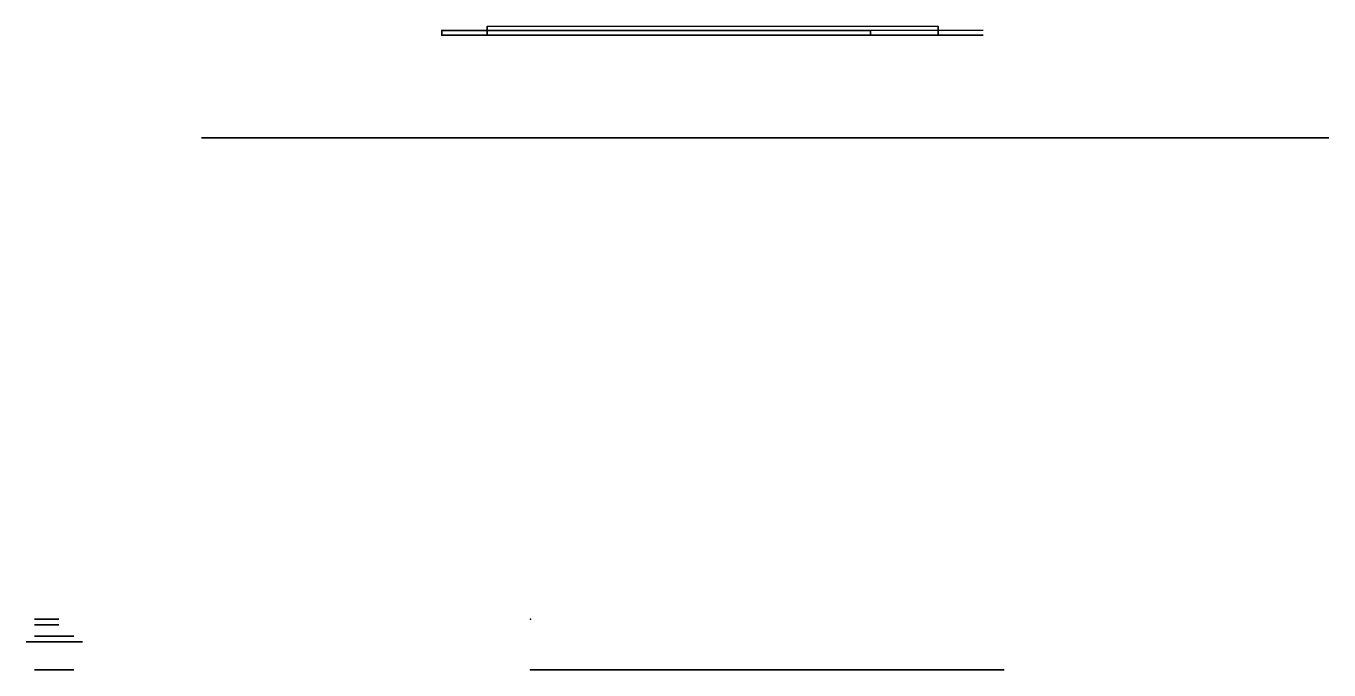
# Model space of a CAD drawing. Header units: centimetres. Extents: x -28.4 to 45, y 0 to 36.3.
import ezdxf

# ---------------------------------------------------------------- set-up
doc = ezdxf.new("R2010")
doc.units = ezdxf.units.CM
doc.header["$MEASUREMENT"] = 0
for name, color, linetype in [('air vent box v5_Sketch1', 7, 'Continuous'), ('air vent box v5_Sketch2', 7, 'Continuous'), ('air vent box v5_Sketch3', 7, 'Continuous'), ('air vent box v5_Sketch4', 7, 'Continuous'), ('air vent box v5_Sketch5', 7, 'Continuous'), ('air vent box v5_Sketch6', 7, 'Continuous'), ('air vent box v5_Sketch7', 7, 'Continuous'), ('air vent box v5_Sketch8', 7, 'Continuous'), ('cover-sketch v7_Sketch1', 7, 'Continuous'), ('cover-sketch v7_Sketch14', 7, 'Continuous'), ('cover-sketch v7_Sketch15', 7, 'Continuous'), ('cover-sketch v7_Sketch16', 7, 'Continuous'), ('cover-sketch v7_Sketch19', 7, 'Continuous'), ('cover-sketch v7_Sketch20', 7, 'Continuous'), ('cover-sketch v7_Sketch21', 7, 'Continuous'), ('styrofoam cooler dim v6 (1)_Sketch2', 7, 'Continuous'), ('styrofoam cooler dim v6 (1)_Sketch3', 7, 'Continuous'), ('styrofoam cooler dim v6 (1)_Sketch4', 7, 'Continuous'), ('styrofoam cooler dim v6_Sketch2', 7, 'Continuous'), ('styrofoam cooler dim v6_Sketch3', 7, 'Continuous'), ('styrofoam cooler dim v6_Sketch4', 7, 'Continuous')]:
    doc.layers.add(name, color=color, linetype=linetype)

# ---------------------------------------------------------------- blocks, each defined once
blk = doc.blocks.new('styrofoamcoolerdimv6(1)')
at = {"layer": 'styrofoam cooler dim v6 (1)_Sketch2'}
for p, q in [((24.13, 0, 4.953), (0, 0, 4.953)), ((0, 0), (24.13, 0)), ((0, 0, 4.953), (0, 0)), ((0, 0, 4.953), (0.635, 0, 4.953)), ((24.13, 0, 4.953), (23.495, 0, 4.953)), ((24.13, 0), (24.13, 0, 4.953))]:
    blk.add_line(p, q, dxfattribs=at)
blk.add_point((0, 0), dxfattribs=at)
at = {"layer": 'styrofoam cooler dim v6 (1)_Sketch3'}
for p, q in [((24.13, 0.254), (24.13, 0.254, 4.953)), ((24.13, 0), (24.13, 0.254)), ((24.13, 0.254, 4.953), (24.13, 0, 4.953)), ((24.13, 0, 4.953), (24.13, 0))]:
    blk.add_line(p, q, dxfattribs=at)
at = {"layer": 'styrofoam cooler dim v6 (1)_Sketch3', "extrusion": (1, 0, 0)}
blk.add_circle((0.127, 0, 24.13), 0.127, dxfattribs=at)
at = {"layer": 'styrofoam cooler dim v6 (1)_Sketch3'}
blk.add_point((24.13, 0), dxfattribs=at)
at = {"layer": 'styrofoam cooler dim v6 (1)_Sketch4'}
for p, q in [((0, 0, 4.953), (0, 0.254, 4.953)), ((0, 0.254), (0, 0)), ((0, 0.254, 4.953), (0, 0.254)), ((0, 0), (0, 0, 4.953))]:
    blk.add_line(p, q, dxfattribs=at)
at = {"layer": 'styrofoam cooler dim v6 (1)_Sketch4', "extrusion": (-1, 0, 0)}
blk.add_circle((-0.127, 0), 0.127, dxfattribs=at)
at = {"layer": 'styrofoam cooler dim v6 (1)_Sketch4'}
blk.add_point((0, 0), dxfattribs=at)
blk = doc.blocks.new('styrofoamcoolerdimv6')
at = {"layer": 'styrofoam cooler dim v6_Sketch2'}
for p, q in [((0, 0), (24.13, 0)), ((24.13, 0, 4.953), (0, 0, 4.953)), ((0, 0, 4.953), (0, 0)), ((0, 0, 4.953), (0.635, 0, 4.953)), ((24.13, 0, 4.953), (23.495, 0, 4.953)), ((24.13, 0), (24.13, 0, 4.953))]:
    blk.add_line(p, q, dxfattribs=at)
blk.add_point((0, 0), dxfattribs=at)
at = {"layer": 'styrofoam cooler dim v6_Sketch3'}
for p, q in [((24.13, 0), (24.13, 0.254)), ((24.13, 0.254, 4.953), (24.13, 0, 4.953)), ((24.13, 0.254), (24.13, 0.254, 4.953)), ((24.13, 0, 4.953), (24.13, 0))]:
    blk.add_line(p, q, dxfattribs=at)
at = {"layer": 'styrofoam cooler dim v6_Sketch3', "extrusion": (1, 0, 0)}
blk.add_circle((0.127, 0, 24.13), 0.127, dxfattribs=at)
at = {"layer": 'styrofoam cooler dim v6_Sketch3'}
blk.add_point((24.13, 0), dxfattribs=at)
at = {"layer": 'styrofoam cooler dim v6_Sketch4'}
for p, q in [((0, 0.254, 4.953), (0, 0.254)), ((0, 0.254), (0, 0)), ((0, 0, 4.953), (0, 0.254, 4.953)), ((0, 0), (0, 0, 4.953))]:
    blk.add_line(p, q, dxfattribs=at)
at = {"layer": 'styrofoam cooler dim v6_Sketch4', "extrusion": (-1, 0, 0)}
blk.add_circle((-0.127, 0), 0.127, dxfattribs=at)
at = {"layer": 'styrofoam cooler dim v6_Sketch4'}
blk.add_point((0, 0), dxfattribs=at)
blk = doc.blocks.new('cover-sketchv7')
at = {"layer": 'cover-sketch v7_Sketch1'}
for p, q in [((0, 0), (30.48, 0)), ((30.48, 0, 12.7), (0, 0, 12.7)), ((0, 0, 12.7), (0, 0)), ((2.54, 0, 11.43), (0, 0, 11.43)), ((0, 0, 1.27), (2.54, 0, 1.27)), ((1.27, 0, 1.27), (1.27, 0, 6.096)), ((1.27, 0, 11.43), (1.27, 0, 6.604)), ((2.54, 0, 11.43), (27.94, 0, 11.43)), ((2.54, 0), (2.54, 0, 12.7)), ((27.94, 0, 1.27), (2.54, 0, 1.27)), ((3.556, 0, 1.27), (4.572, 0, 1.27)), ((3.556, 0, 1.27), (3.556, 0, 11.43)), ((3.556, 0, 1.27), (3.556, 0, 11.43)), ((4.572, 0, 1.27), (4.572, 0, 11.43)), ((4.572, 0, 1.27), (5.588, 0, 1.27)), ((4.572, 0, 1.27), (4.572, 0, 11.43)), ((5.588, 0, 1.27), (5.588, 0, 11.43)), ((5.588, 0, 1.27), (5.588, 0, 11.43)), ((5.588, 0, 1.27), (6.604, 0, 1.27)), ((6.604, 0, 1.27), (7.62, 0, 1.27)), ((6.604, 0, 1.27), (6.604, 0, 11.43)), ((6.604, 0, 1.27), (6.604, 0, 11.43)), ((7.62, 0, 1.27), (8.636, 0, 1.27)), ((7.62, 0, 1.27), (7.62, 0, 11.43)), ((8.636, 0, 1.27), (8.636, 0, 11.43)), ((9.652, 0, 1.27), (9.652, 0, 11.43)), ((10.668, 0, 1.27), (10.668, 0, 11.43)), ((11.684, 0, 1.27), (11.684, 0, 11.43)), ((12.7, 0, 1.27), (12.7, 0, 11.43)), ((13.716, 0, 1.27), (13.716, 0, 11.43)), ((13.716, 0, 1.27), (13.716, 0, 11.43)), ((14.732, 0, 1.27), (14.732, 0, 11.43)), ((14.732, 0, 1.27), (14.732, 0, 11.43)), ((15.748, 0, 1.27), (15.748, 0, 11.43)), ((15.748, 0, 1.27), (15.748, 0, 11.43)), ((16.764, 0, 1.27), (16.764, 0, 11.43)), ((16.764, 0, 1.27), (16.764, 0, 11.43)), ((17.78, 0, 1.27), (17.78, 0, 11.43)), ((18.796, 0, 1.27), (18.796, 0, 11.43)), ((19.812, 0, 1.27), (19.812, 0, 11.43)), ((20.828, 0, 1.27), (20.828, 0, 11.43)), ((21.844, 0, 1.27), (21.844, 0, 11.43)), ((22.86, 0, 1.27), (22.86, 0, 11.43)), ((23.876, 0, 1.27), (23.876, 0, 11.43)), ((24.892, 0, 1.27), (24.892, 0, 11.43)), ((25.908, 0, 1.27), (25.908, 0, 11.43)), ((26.924, 0, 1.27), (26.924, 0, 11.43)), ((27.94, 0, 11.43), (30.48, 0, 11.43)), ((27.94, 0, 1.27), (27.94, 0, 11.43)), ((27.94, 0, 12.7), (27.94, 0, 11.43)), ((30.48, 0, 1.27), (27.94, 0, 1.27)), ((27.94, 0), (27.94, 0, 12.7)), ((29.21, 0, 1.27), (29.21, 0, 6.096)), ((29.21, 0, 11.43), (29.21, 0, 6.604)), ((30.48, 0), (30.48, 0, 12.7))]:
    blk.add_line(p, q, dxfattribs=at)
at = {"layer": 'cover-sketch v7_Sketch1', "extrusion": (0, 1, 0)}
for centre in [(-1.27, 6.35), (-29.21, 6.35)]:
    blk.add_circle(centre, 0.254, dxfattribs=at)
at = {"layer": 'cover-sketch v7_Sketch1'}
blk.add_point((0, 0), dxfattribs=at)
at = {"layer": 'cover-sketch v7_Sketch14'}
for p, q in [((0, 0.254, 11.43), (3.175, 0.254, 11.43)), ((2.54, 0, 11.43), (2.54, 0.508, 11.43)), ((2.54, 0.508, 11.43), (27.94, 0.508, 11.43)), ((27.94, 0, 11.43), (2.54, 0, 11.43)), ((27.305, 0.254, 11.43), (3.175, 0.254, 11.43)), ((30.48, 0.254, 11.43), (27.305, 0.254, 11.43)), ((27.94, 0.508, 11.43), (27.94, 0, 11.43))]:
    blk.add_line(p, q, dxfattribs=at)
blk.add_point((0, 0, 11.43), dxfattribs=at)
at = {"layer": 'cover-sketch v7_Sketch15'}
blk.add_point((15.24, 0.254, 6.35), dxfattribs=at)
at = {"layer": 'cover-sketch v7_Sketch16'}
for p, q in [((27.94, 0, 11.43), (27.94, 0.508, 11.43)), ((27.94, 0.508, 11.43), (27.94, 0.508, 1.27)), ((27.94, 0.508, 1.27), (27.94, 0, 1.27)), ((27.94, 0, 1.27), (27.94, 0, 11.43))]:
    blk.add_line(p, q, dxfattribs=at)
at = {"layer": 'cover-sketch v7_Sketch16', "extrusion": (-1, 0, 0)}
for radius in [0.19, 0.127]:
    blk.add_circle((-0.254, 1.27, -27.94), radius, dxfattribs=at)
at = {"layer": 'cover-sketch v7_Sketch16'}
blk.add_point((27.94, 0), dxfattribs=at)
at = {"layer": 'cover-sketch v7_Sketch19'}
for p, q in [((2.54, 0.508, 1.27), (2.54, 0.508, 11.43)), ((2.54, 0.508, 11.43), (2.54, 0, 11.43)), ((2.54, 0, 1.27), (2.54, 0.508, 1.27)), ((2.54, 0, 12.7), (2.54, 0.254, 12.7)), ((2.54, 0.254, 12.7), (2.54, 0.254, 6.35)), ((2.54, 0, 11.43), (2.54, 0, 1.27))]:
    blk.add_line(p, q, dxfattribs=at)
at = {"layer": 'cover-sketch v7_Sketch19', "extrusion": (1, 0, 0)}
for centre, radius in [((0.254, 1.27, 2.54), 0.191), ((0.254, 6.35, 2.54), 0.191), ((0.254, 1.27, 2.54), 0.127), ((0.254, 6.35, 2.54), 0.127)]:
    blk.add_circle(centre, radius, dxfattribs=at)
at = {"layer": 'cover-sketch v7_Sketch19'}
blk.add_point((2.54, 0), dxfattribs=at)
at = {"layer": 'cover-sketch v7_Sketch20', "extrusion": (-1, 0, 0)}
for radius in [0.19, 0.127]:
    blk.add_circle((-0.254, 11.43, -27.94), radius, dxfattribs=at)
at = {"layer": 'cover-sketch v7_Sketch20'}
blk.add_point((27.94, 0.254, 6.35), dxfattribs=at)
at = {"layer": 'cover-sketch v7_Sketch21'}
for p, q in [((2.54, 0.445, 1.27), (2.54, 0.508, 1.27)), ((2.54, 0.508, 11.43), (2.54, 0, 11.43)), ((2.54, 0.508, 1.27), (2.54, 0.508, 11.43)), ((2.54, 0, 1.27), (2.54, 0.063, 1.27)), ((2.54, 0, 11.43), (2.54, 0, 1.27))]:
    blk.add_line(p, q, dxfattribs=at)
at = {"layer": 'cover-sketch v7_Sketch21', "extrusion": (1, 0, 0)}
for radius in [0.191, 0.127]:
    blk.add_circle((0.254, 11.43, 2.54), radius, dxfattribs=at)
blk.add_arc((0.254, 1.27, 2.54), 0.191, 360, 180, dxfattribs=at)
at = {"layer": 'cover-sketch v7_Sketch21'}
blk.add_point((2.54, 0), dxfattribs=at)
blk.add_blockref('styrofoamcoolerdimv6(1)', (0, 0, 13.97))
at = {"extrusion": (-1.92593e-34, -1.94289e-15, -1), "rotation": 180}
blk.add_blockref('styrofoamcoolerdimv6', (0, 0.254, 2.55), dxfattribs=at)

msp = doc.modelspace()

# ---------------------------------------------------------------- linework, layer by layer
at = {"layer": 'air vent box v5_Sketch1'}
for p, q in [((0, 0, -11.43), (0, 0)), ((0, 0), (26.67, 0)), ((26.67, 0, -11.43), (0, 0, -11.43)), ((26.67, 0), (26.67, 0, -11.43))]:
    msp.add_line(p, q, dxfattribs=at)
msp.add_point((0, 0), dxfattribs=at)
at = {"layer": 'air vent box v5_Sketch2'}
for p, q in [((-27.94, 0, -8.89), (-27.94, 0, -10.16)), ((-27.94, 0, -10.16), (-25.717, 0, -10.16)), ((-25.717, 0, -8.89), (-27.94, 0, -8.89)), ((-25.717, 0, -10.16), (-25.717, 0, -8.89))]:
    msp.add_line(p, q, dxfattribs=at)
msp.add_point((0, 0), dxfattribs=at)
at = {"layer": 'air vent box v5_Sketch3'}
for p, q in [((-25.241, 1.587, -10.16), (-28.416, 1.587, -8.89)), ((-28.416, 1.587, -8.89), (-25.241, 1.587, -8.89)), ((-28.416, 1.587, -10.16), (-25.241, 1.587, -8.89)), ((-28.416, 1.587, -10.16), (-28.416, 1.587, -8.89)), ((-25.241, 1.587, -10.16), (-28.416, 1.587, -10.16)), ((-25.241, 1.587, -8.89), (-25.241, 1.587, -10.16))]:
    msp.add_line(p, q, dxfattribs=at)
msp.add_point((-26.829, 1.587, -9.525), dxfattribs=at)
msp.add_point((-26.829, 1.587, -9.525), dxfattribs=at)
at = {"layer": 'air vent box v5_Sketch4'}
for p, q in [((-27.94, 1.905, -8.89), (-25.717, 1.905, -8.89)), ((-25.717, 1.905, -10.16), (-27.94, 1.905, -8.89)), ((-25.717, 1.905, -10.16), (-27.94, 1.905, -10.16)), ((-27.94, 1.905, -10.16), (-27.94, 1.905, -8.89)), ((-27.94, 1.905, -10.16), (-25.717, 1.905, -8.89)), ((-25.717, 1.905, -8.89), (-25.717, 1.905, -10.16))]:
    msp.add_line(p, q, dxfattribs=at)
msp.add_point((-26.829, 1.905, -9.525), dxfattribs=at)
msp.add_point((-26.829, 1.905, -9.525), dxfattribs=at)
at = {"layer": 'air vent box v5_Sketch5'}
msp.add_line((-26.829, 2.54, -9.525), (-27.934, 2.54, -9.525), dxfattribs=at)
at = {"layer": 'air vent box v5_Sketch5', "extrusion": (0, 1, 0)}
for centre, radius in [((27.426, -9.525, 2.54), 0.508), ((26.829, -9.525, 2.54), 0.254)]:
    msp.add_circle(centre, radius, dxfattribs=at)
at = {"layer": 'air vent box v5_Sketch5'}
msp.add_point((-26.829, 2.54, -9.525), dxfattribs=at)
at = {"layer": 'air vent box v5_Sketch6', "extrusion": (0, 1, 0)}
msp.add_circle((27.426, -9.525, 2.857), 0.254, dxfattribs=at)
for centre, radius, start, end in [((27.426, -9.525, 2.857), 0.508, 204.95371, 155.04629), ((26.829, -9.525, 2.857), 0.254, 57.54058, 302.45942)]:
    msp.add_arc(centre, radius, start, end, dxfattribs=at)
at = {"layer": 'air vent box v5_Sketch6'}
msp.add_point((0, 2.857), dxfattribs=at)
at = {"layer": 'air vent box v5_Sketch7'}
for p, q in [((44.958, 29.972, 7.112), (-18.542, 29.972, 7.112)), ((-18.542, 29.972, -18.288), (44.958, 29.972, -18.288)), ((-18.542, 29.972, 7.112), (-18.542, 29.972, -18.288)), ((44.958, 29.972, 7.112), (-18.542, 29.972, -18.288)), ((-18.542, 29.972, 7.112), (44.958, 29.972, -18.288)), ((44.958, 29.972, -18.288), (44.958, 29.972, 7.112))]:
    msp.add_line(p, q, dxfattribs=at)
msp.add_point((13.208, 29.972, -5.588), dxfattribs=at)
msp.add_point((13.208, 29.972, -5.588), dxfattribs=at)
at = {"layer": 'air vent box v5_Sketch8'}
for p, q in [((-18.542, 29.972, 7.112), (44.958, 29.972, 7.112)), ((44.958, 29.972, -18.288), (-18.542, 29.972, -18.288)), ((-18.542, 29.972, -18.288), (-18.542, 29.972, 7.112)), ((0, 29.972, -11.43), (26.67, 29.972, -11.43)), ((26.67, 29.972), (0, 29.972)), ((0, 29.972), (0, 29.972, -11.43)), ((26.67, 29.972, -11.43), (26.67, 29.972)), ((44.132, 29.972, -11.43), (32.067, 29.972, -11.43)), ((32.067, 29.972, -11.43), (32.067, 29.972, -3.81)), ((32.067, 29.972, -3.81), (44.132, 29.972, -11.43)), ((32.067, 29.972, -3.81), (44.132, 29.972, -3.81)), ((44.132, 29.972, -3.81), (32.067, 29.972, -11.43)), ((44.132, 29.972, -3.81), (44.132, 29.972, -11.43)), ((44.958, 29.972, 7.112), (44.958, 29.972, -18.288))]:
    msp.add_line(p, q, dxfattribs=at)
for p in [(0, 29.972), (38.1, 29.972, -7.62)]:
    msp.add_point(p, dxfattribs=at)

# ---------------------------------------------------------------- block references
msp.add_blockref('cover-sketchv7', (-4.997, 35.757, -29.051))

doc.saveas('drawing.dxf')
